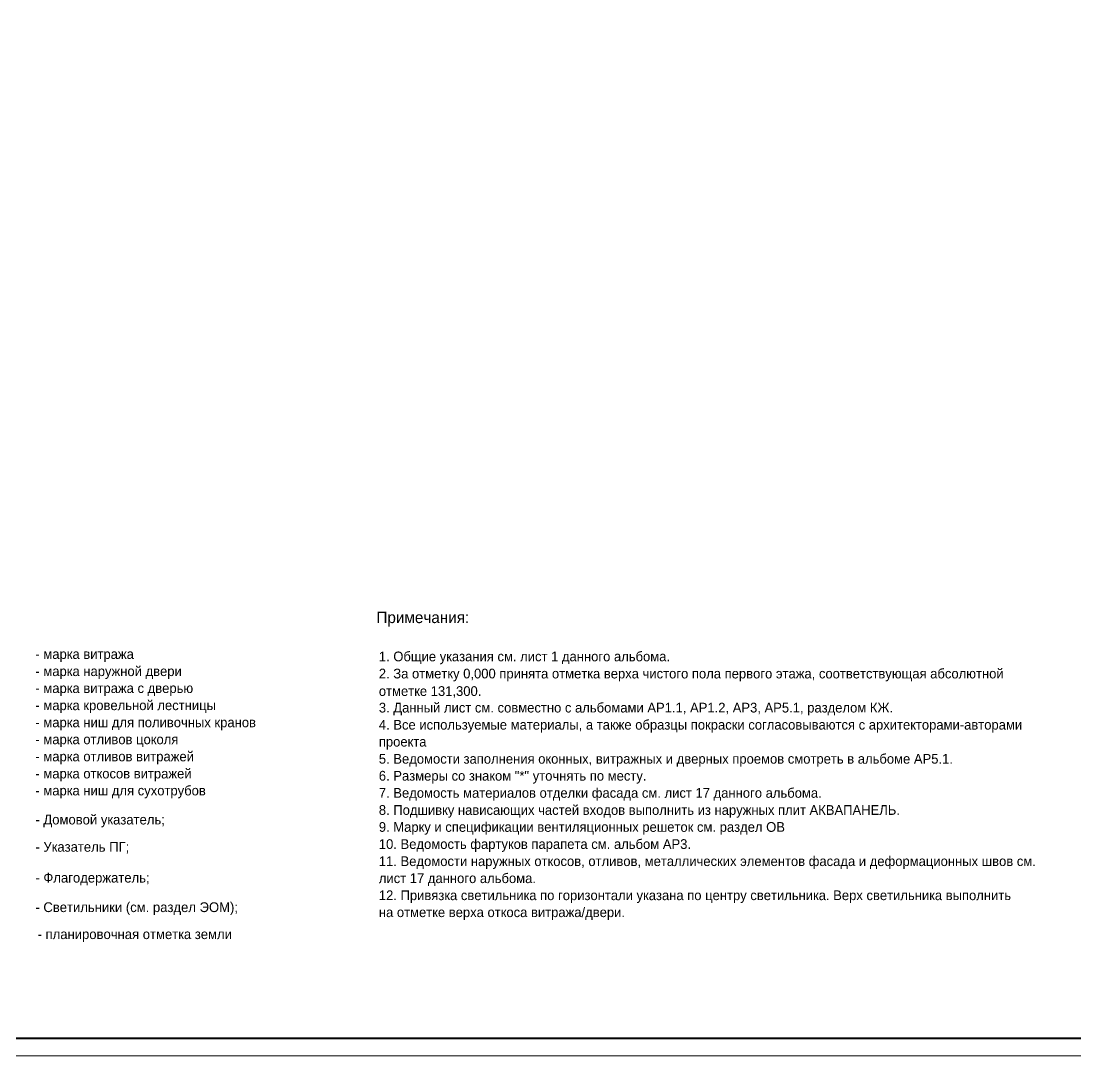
# Model space of a CAD drawing. Header units: millimetres. Extents: x 2294 to 908349, y -83289 to 219220.
# Drawn here: x 383634 to 413914, y 157993 to 187688 of the extents above; entities that cross this region are included whole.
import ezdxf

# ---------------------------------------------------------------- set-up
doc = ezdxf.new("R2010")
doc.units = ezdxf.units.MM
doc.layers.add('PDF _Геометрия', color=7, linetype='Continuous')
doc.layers.add('PDF _Текст', color=7, linetype='Continuous')

msp = doc.modelspace()

# ---------------------------------------------------------------- linework, layer by layer
at = {"layer": 'PDF _Геометрия', "lineweight": 18}
msp.add_lwpolyline([(433019.2470108997, 217382.7325247985), (306946.0295636095, 217382.7325247985), (306946.0295636095, 157992.9047443385), (433019.2470108997, 157992.9047443385)], dxfattribs=at)
at = {"layer": 'PDF _Геометрия', "lineweight": 40}
msp.add_lwpolyline([(432532.4451438449, 216883.2314786047), (432532.4451438449, 158492.4057905313), (308944.0337483827, 158492.4057905313), (308944.0337483827, 216883.2314786047)], close=True, dxfattribs=at)

# ---------------------------------------------------------------- texts
at = {"layer": 'PDF _Текст', "attachment_point": 4, "style": ''}
for s, insert, char_height in [('Примечания:', (393836.1174872089, 170527.2020510354), 327.1740652098275), ('- марка витража', (384045.2637856249, 169481.4153505613), 279.428206331057), ('1. Общие указания см. лист 1 данного альбома.', (393903.8421366308, 169413.6530237033), 279.3218663990793), ('- марка наружной двери', (384045.2637856249, 168990.3901122783), 279.428206331057), ('2. За отметку 0,000 принята отметка верха чистого пола первого этажа, соответствующая абсолютной', (393903.8421366308, 168922.6277854203), 279.3218663990793), ('- марка витража с дверью', (384045.2637856249, 168503.5976645837), 279.428206331057), ('отметке 131,300.', (393903.8421366308, 168435.8353377266), 279.3218663990793), ('- марка кровельной лестницы', (384045.2637856249, 168012.5422843529), 279.428206331057), ('3. Данный лист см. совместно с альбомами АР1.1, АР1.2, АР3, АР5.1, разделом КЖ.', (393903.8421366308, 167944.8100994427), 279.3218663990793), ('- марка ниш для поливочных кранов', (384045.2637856249, 167521.517046069), 279.428206331057), ('4. Все используемые материалы, а также образцы покраски согласовываются с архитекторами-авторами', (393903.8335246462, 167453.7848611588), 279.3218663990793), ('- марка отливов цоколя', (384045.2637856249, 167034.7245983754), 279.428206331057), ('проекта', (393903.8335246462, 166966.9622715174), 279.3218663990793), ('- марка отливов витражей', (384045.2637856249, 166543.6993600915), 279.428206331057), ('5. Ведомости заполнения оконных, витражных и дверных проемов смотреть в альбоме АР5.1.', (393903.8335246462, 166475.9367641101), 279.3218663990793), ('- марка откосов витражей', (384045.2637856249, 166052.6698158153), 279.428206331057), ('6. Размеры со знаком "*" уточнять по месту.', (393903.8335246462, 165989.1400104223), 279.3218663990793), ('- марка ниш для сухотрубов', (384045.2637856249, 165565.8773681216), 279.428206331057), ('7. Ведомость материалов отделки фасада см. лист 17 данного альбома.', (393903.8335246462, 165498.1147721393), 279.3218663990793), ('8. Подшивку нависающих частей входов выполнить из наружных плит АКВАПАНЕЛЬ.', (393903.8335246462, 165007.0895338554), 279.3218663990793), ('- Домовой указатель;', (384045.2637856249, 164732.3365346596), 280.2789257868786), ('9. Марку и спецификации вентиляционных решеток см. раздел ОВ', (393903.8335246462, 164520.2970861618), 279.3218663990793), ('- Указатель ПГ;', (384045.2637856249, 163966.1669901155), 280.2789257868786), ('10. Ведомость фартуков парапета см. альбом АР3.', (393903.8335246462, 164029.2718478779), 279.3218663990793), ('11. Ведомости наружных откосов, отливов, металлических элементов фасада и деформационных швов см.', (393903.8335246462, 163538.2466095949), 279.3218663990793), ('- Флагодержатель;', (384045.2637856249, 163064.548146724), 280.2789257868786), ('лист 17 данного альбома.', (393903.8335246462, 163051.4541619003), 279.3218663990793), ('12. Привязка светильника по горизонтали указана по центру светильника. Верх светильника выполнить', (393903.8335246462, 162560.4289236173), 279.3218663990793), ('- Светильники (см. раздел ЭОМ);', (384045.2637856249, 162217.9555809901), 280.2789257868786), ('на отметке верха откоса витража/двери.', (393903.8335246462, 162073.6364759218), 279.3218663990793), ('- планировочная отметка земли', (384108.7599504516, 161443.3204552683), 280.2789257868786)]:
    msp.add_mtext(s, dxfattribs=dict(at, insert=insert, char_height=char_height))

doc.saveas('drawing.dxf')
